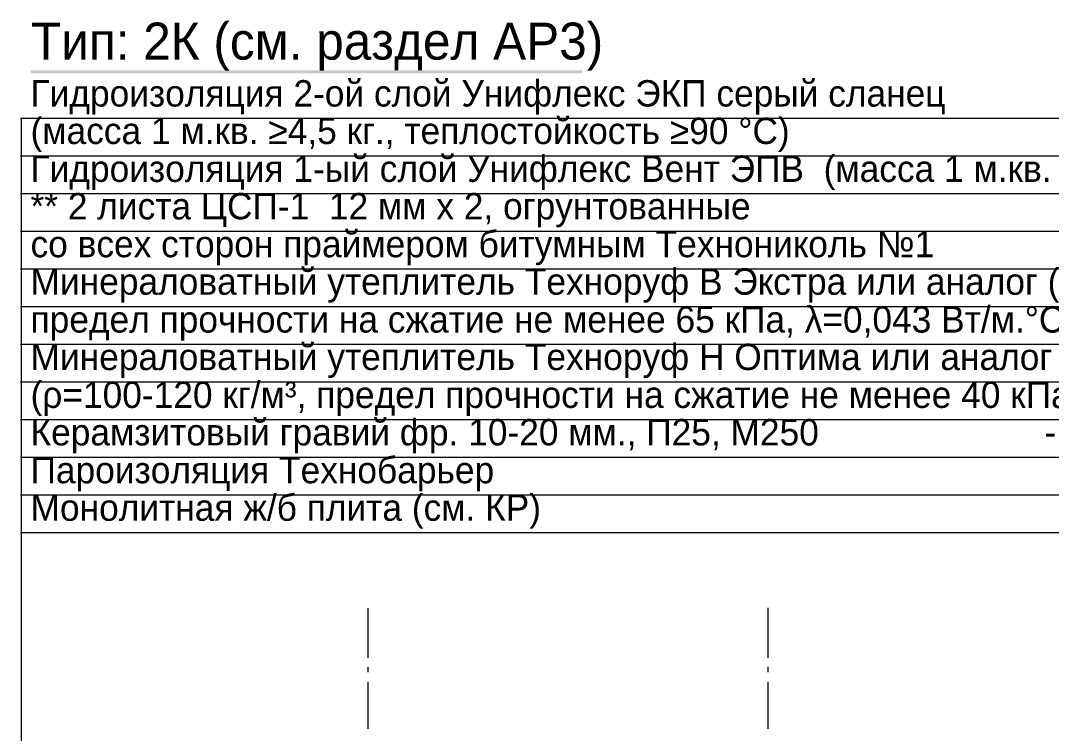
# Model space of a CAD drawing. Header units: millimetres. Extents: x -135211 to 49383, y -8033 to 228499.
# Drawn here: x -15684 to -4743, y 22827 to 30396 of the extents above; entities that cross this region are included whole.
import ezdxf

# ---------------------------------------------------------------- set-up
doc = ezdxf.new("R2010")
doc.units = ezdxf.units.MM
doc.layers.add('PDF _Геометрия', color=7, linetype='Continuous', true_color=0x1d1d1d)
doc.layers.add('PDF _Сплошная заливка', color=7, linetype='Continuous', true_color=0xffffff)
doc.layers.add('PDF _Текст', color=7, linetype='Continuous')

msp = doc.modelspace()

# ---------------------------------------------------------------- linework, layer by layer
at = {"layer": 'PDF _Геометрия', "color": 7, "lineweight": 9}
for points in [[(-15684, 29359), (1816, 29359)], [(-15679.4, 29357.3), (-15679.4, 24958.9), (-15679.4, 18956.1)], [(-15684, 28961), (1816, 28961)], [(-15684, 28558.9), (1816, 28558.9)], [(-15684, 28161), (1816, 28161)], [(-15684, 27758.8), (1816, 27758.8)], [(-15684, 27360.9), (1816, 27360.9)], [(-15684, 26958.8), (1816, 26958.8)], [(-15684, 26560.8), (1816, 26560.8)], [(-15684, 26158.7), (1816, 26158.7)], [(-15684, 25760.8), (1816, 25760.8)], [(-15684, 25358.7), (1816, 25358.7)], [(-15684, 24960.8), (1816, 24960.8)], [(-11994.3, 23628.7), (-11994.3, 24157.9)], [(-7747.7, 23630.3), (-7747.7, 24159.4)], [(-11994.3, 23476.3), (-11994.3, 23531.4)], [(-7747.7, 23477.9), (-7747.7, 23532.9)], [(-11994.3, 22875.2), (-11994.3, 23374.7)], [(-7747.7, 22876.7), (-7747.7, 23376.3)]]:
    msp.add_lwpolyline(points, dxfattribs=at)
at = {"layer": 'PDF _Сплошная заливка', "color": 7, "lineweight": 0, "transparency": 33554559}
msp.add_solid([(-15576.4, 29869), (-9721.8, 29869), (-15576.4, 29835.1), (-9721.8, 29835.1)], dxfattribs=at)

# ---------------------------------------------------------------- texts
at = {"layer": 'PDF _Текст', "attachment_point": 4, "style": ''}
for s, insert, char_height in [('Тип: 2К (см. раздел АР3)', (-15574.3, 30118.6), 393.148), ('Гидроизоляция 2-ой слой Унифлекс ЭКП серый сланец', (-15578.6, 29581), 280.262), ('(масса 1 м.кв. ≥4,5 кг., теплостойкость ≥90 °С)', (-15578.6, 29183.1), 280.262), ('Гидроизоляция 1-ый слой Унифлекс Вент ЭПВ  (масса 1 м.кв. ≥4 кг., теплостойкость ≥90 °С)', (-15578.6, 28780.9), 280.262), ('** 2 листа ЦСП-1  12 мм х 2, огрунтованные', (-15578.6, 28383), 280.262), ('со всех сторон праймером битумным Технониколь №1', (-15578.6, 27980.9), 280.262), ('Минераловатный утеплитель Техноруф В Экстра или аналог (ρ=155-185 кг/м.куб.,', (-15578.6, 27582.9), 280.262), ('предел прочности на сжатие не менее 65 кПа, λ=0,043 Вт/м.°С)', (-15578.6, 27180.8), 280.262), ('Минераловатный утеплитель Техноруф Н Оптима или аналог', (-15578.6, 26782.8), 280.262), ('(ρ=100-120 кг/м³, предел прочности на сжатие не менее 40 кПа, λ=0,041 Вт/м°С)', (-15578.6, 26380.7), 280.262), ('Керамзитовый гравий фр. 10-20 мм., П25, М250                       - 30 мм - проектн. отм.', (-15578.6, 25982.8), 280.262), ('Пароизоляция Технобарьер', (-15578.6, 25580.6), 280.262), ('Монолитная ж/б плита (см. КР)', (-15578.6, 25182.7), 280.262)]:
    msp.add_mtext(s, dxfattribs=dict(at, insert=insert, char_height=char_height))

doc.saveas('drawing.dxf')
